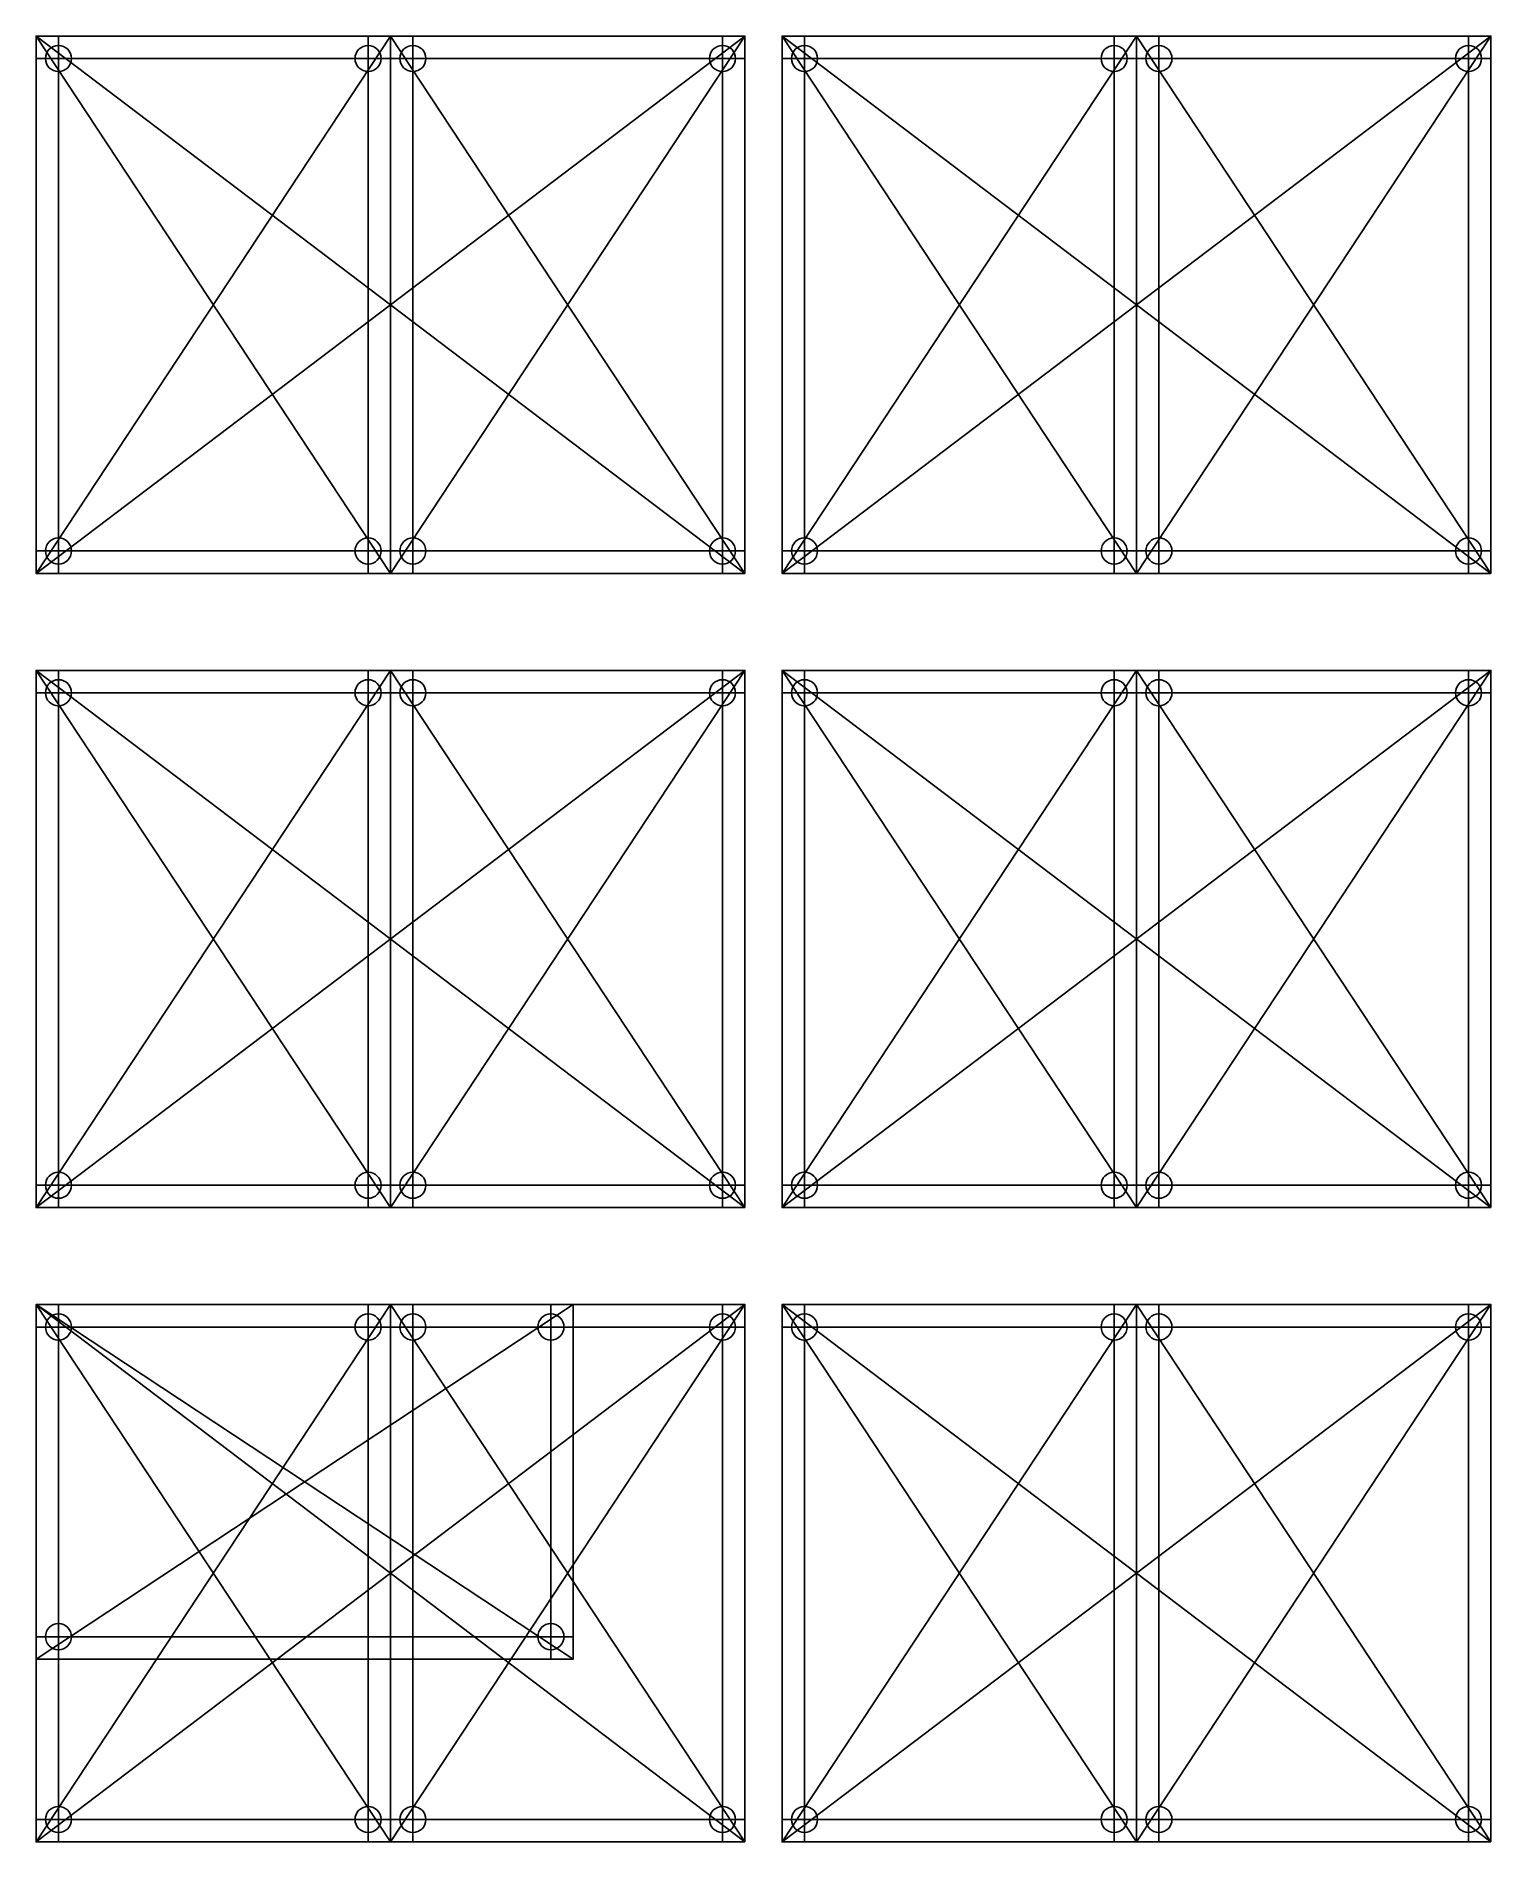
# Model space of a CAD drawing. Header units: millimetres. Extents: x 0 to 195, y 0 to 242.
import ezdxf

# ---------------------------------------------------------------- set-up
doc = ezdxf.new("R2010")
doc.units = ezdxf.units.MM

msp = doc.modelspace()

# ---------------------------------------------------------------- linework, layer by layer
for p, q in [((0, 170), (95, 242)), ((95, 170), (0, 242)), ((0, 170), (47.5, 242)), ((0, 242), (47.5, 170)), ((3, 170), (3, 242)), ((3, 170), (3, 242)), ((44.5, 170), (44.5, 242)), ((47.5, 170), (95, 242)), ((47.5, 242), (95, 170)), ((50.5, 170), (50.5, 242)), ((92, 170), (92, 242)), ((92, 170), (92, 242)), ((100, 170), (195, 242)), ((195, 170), (100, 242)), ((100, 170), (147.5, 242)), ((100, 242), (147.5, 170)), ((103, 170), (103, 242)), ((103, 170), (103, 242)), ((144.5, 170), (144.5, 242)), ((147.5, 170), (195, 242)), ((147.5, 242), (195, 170)), ((150.5, 170), (150.5, 242)), ((192, 170), (192, 242)), ((192, 170), (192, 242)), ((0, 239), (95, 239)), ((0, 239), (47.5, 239)), ((47.5, 239), (95, 239)), ((100, 239), (195, 239)), ((100, 239), (147.5, 239)), ((147.5, 239), (195, 239)), ((0, 173), (95, 173)), ((0, 173), (47.5, 173)), ((47.5, 173), (95, 173)), ((100, 173), (195, 173)), ((100, 173), (147.5, 173)), ((147.5, 173), (195, 173)), ((0, 85), (95, 157)), ((95, 85), (0, 157)), ((0, 85), (47.5, 157)), ((0, 157), (47.5, 85)), ((3, 85), (3, 157)), ((3, 85), (3, 157)), ((44.5, 85), (44.5, 157)), ((47.5, 85), (95, 157)), ((47.5, 157), (95, 85)), ((50.5, 85), (50.5, 157)), ((92, 85), (92, 157)), ((92, 85), (92, 157)), ((100, 85), (195, 157)), ((195, 85), (100, 157)), ((100, 85), (147.5, 157)), ((100, 157), (147.5, 85)), ((103, 85), (103, 157)), ((103, 85), (103, 157)), ((144.5, 85), (144.5, 157)), ((147.5, 85), (195, 157)), ((147.5, 157), (195, 85)), ((150.5, 85), (150.5, 157)), ((192, 85), (192, 157)), ((192, 85), (192, 157)), ((0, 154), (95, 154)), ((0, 154), (47.5, 154)), ((47.5, 154), (95, 154)), ((100, 154), (195, 154)), ((100, 154), (147.5, 154)), ((147.5, 154), (195, 154)), ((0, 88), (95, 88)), ((0, 88), (47.5, 88)), ((47.5, 88), (95, 88)), ((100, 88), (195, 88)), ((100, 88), (147.5, 88)), ((147.5, 88), (195, 88)), ((0, 0), (95, 72)), ((95, 0), (0, 72)), ((0, 0), (47.5, 72)), ((0, 72), (47.5, 0)), ((72, 24.5), (0, 72)), ((0, 24.5), (72, 72)), ((3, 0), (3, 72)), ((3, 0), (3, 72)), ((3, 24.5), (3, 72)), ((44.5, 0), (44.5, 72)), ((47.5, 0), (95, 72)), ((47.5, 72), (95, 0)), ((50.5, 0), (50.5, 72)), ((69, 24.5), (69, 72)), ((92, 0), (92, 72)), ((92, 0), (92, 72)), ((100, 0), (195, 72)), ((195, 0), (100, 72)), ((100, 0), (147.5, 72)), ((100, 72), (147.5, 0)), ((103, 0), (103, 72)), ((103, 0), (103, 72)), ((144.5, 0), (144.5, 72)), ((147.5, 0), (195, 72)), ((147.5, 72), (195, 0)), ((150.5, 0), (150.5, 72)), ((192, 0), (192, 72)), ((192, 0), (192, 72)), ((0, 69), (95, 69)), ((0, 69), (47.5, 69)), ((72, 69), (0, 69)), ((47.5, 69), (95, 69)), ((100, 69), (195, 69)), ((100, 69), (147.5, 69)), ((147.5, 69), (195, 69)), ((72, 27.5), (0, 27.5)), ((0, 3), (95, 3)), ((0, 3), (47.5, 3)), ((47.5, 3), (95, 3)), ((100, 3), (195, 3)), ((100, 3), (147.5, 3)), ((147.5, 3), (195, 3))]:
    msp.add_line(p, q)
for points in [[(95, 170), (95, 242), (0, 242), (0, 170)], [(47.5, 170), (47.5, 242), (0, 242), (0, 170)], [(95, 170), (95, 242), (47.5, 242), (47.5, 170)], [(195, 170), (195, 242), (100, 242), (100, 170)], [(147.5, 170), (147.5, 242), (100, 242), (100, 170)], [(195, 170), (195, 242), (147.5, 242), (147.5, 170)], [(95, 85), (95, 157), (0, 157), (0, 85)], [(47.5, 85), (47.5, 157), (0, 157), (0, 85)], [(95, 85), (95, 157), (47.5, 157), (47.5, 85)], [(195, 85), (195, 157), (100, 157), (100, 85)], [(147.5, 85), (147.5, 157), (100, 157), (100, 85)], [(195, 85), (195, 157), (147.5, 157), (147.5, 85)], [(95, 0), (95, 72), (0, 72), (0, 0)], [(47.5, 0), (47.5, 72), (0, 72), (0, 0)], [(72, 72), (0, 72), (0, 24.5), (72, 24.5)], [(95, 0), (95, 72), (47.5, 72), (47.5, 0)], [(195, 0), (195, 72), (100, 72), (100, 0)], [(147.5, 0), (147.5, 72), (100, 72), (100, 0)], [(195, 0), (195, 72), (147.5, 72), (147.5, 0)]]:
    msp.add_lwpolyline(points, close=True)
for centre in [(3, 239), (3, 239), (44.5, 239), (50.5, 239), (92, 239), (92, 239), (103, 239), (103, 239), (144.5, 239), (150.5, 239), (192, 239), (192, 239), (3, 173), (3, 173), (44.5, 173), (50.5, 173), (92, 173), (92, 173), (103, 173), (103, 173), (144.5, 173), (150.5, 173), (192, 173), (192, 173), (3, 154), (3, 154), (44.5, 154), (50.5, 154), (92, 154), (92, 154), (103, 154), (103, 154), (144.5, 154), (150.5, 154), (192, 154), (192, 154), (3, 88), (3, 88), (44.5, 88), (50.5, 88), (92, 88), (92, 88), (103, 88), (103, 88), (144.5, 88), (150.5, 88), (192, 88), (192, 88), (3, 69), (3, 69), (3, 69), (44.5, 69), (50.5, 69), (69, 69), (92, 69), (92, 69), (103, 69), (103, 69), (144.5, 69), (150.5, 69), (192, 69), (192, 69), (3, 27.5), (69, 27.5), (3, 3), (3, 3), (44.5, 3), (50.5, 3), (92, 3), (92, 3), (103, 3), (103, 3), (144.5, 3), (150.5, 3), (192, 3), (192, 3)]:
    msp.add_circle(centre, 1.75)

doc.saveas('drawing.dxf')
